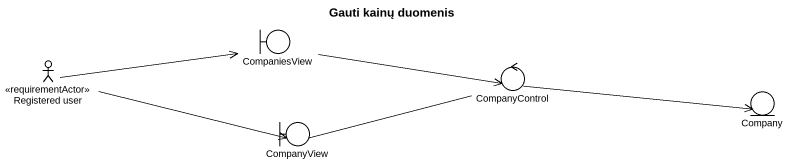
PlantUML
@startuml
title Gauti kainų duomenis
boundary CompaniesView
actor "Registered user" as Registered_user <<requirementActor>>
control CompanyControl
boundary CompanyView
entity Company
CompaniesView -right-> CompanyControl
Registered_user -right-> CompaniesView
Registered_user -right-> CompanyView
CompanyControl -right-> Company
CompanyView -right- CompanyControl
@enduml
